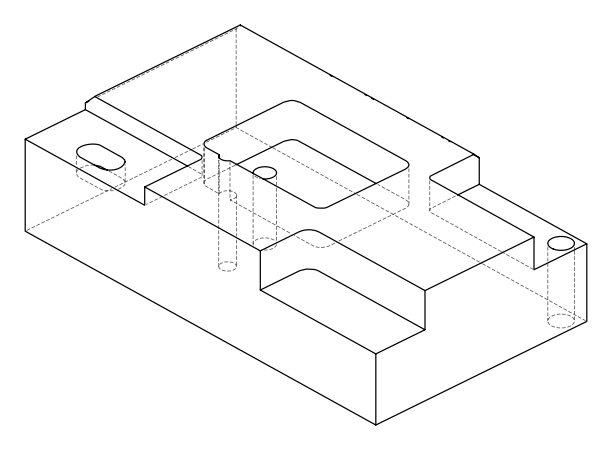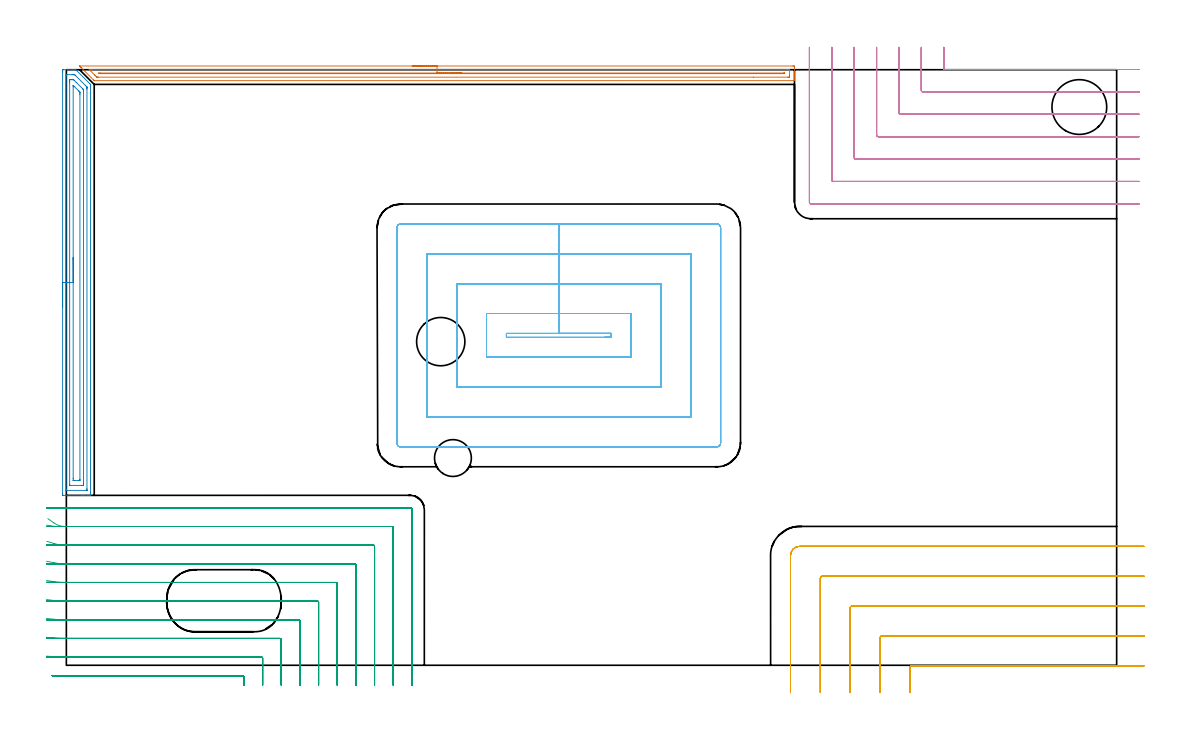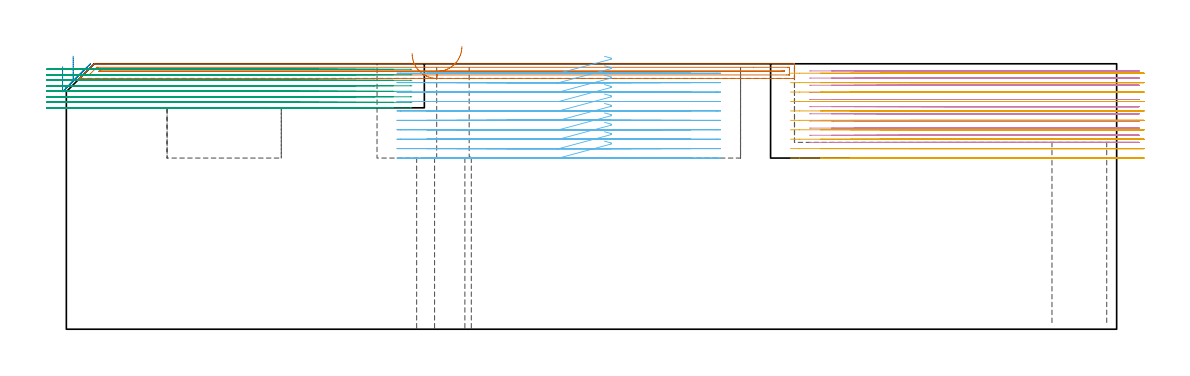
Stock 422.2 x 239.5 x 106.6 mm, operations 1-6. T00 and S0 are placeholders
(PLAN: 17 operations, 11 tool changes, 111 min)
(1 AREA_MILL | FG_CHAMFER_SURFACE | UGT0205_001 | 6.98 min | 5131 mm3)
(2 AREA_MILL_1 | FG_CHAMFER_SURFACE_1 | UGT0205_001 | 5.7 min | 10992 mm3)
(3 MILL_CORNER_NOTCH_RECTANGULAR | CORNER_NOTCH_RECTANGULAR | NXT0201_013 | Follow Part, ap 2.5, ae 75% | 26.26 min | 173478 mm3)
(4 MILL_CORNER_NOTCH_RECTANGULAR_1 | CORNER_NOTCH_RECTANGULAR_1 | NXT0201_011 | Follow Part, ap 3, ae 75% | 23.94 min | 244786 mm3)
(5 MILL_CORNER_NOTCH_RECTANGULAR_2 | CORNER_NOTCH_RECTANGULAR_2 | NXT0201_012 | Follow Part, ap 4, ae 75% | 16.75 min | 293074 mm3)
(6 MILL_RECTANGULAR_POCKET | POCKET_RECTANGULAR_STRAIGHT | NXT0201_012 | Follow Part, ap 4, ae 75% | 27.33 min | 581880 mm3)
(7 MILL_RECTANGULAR_POCKET_1 | POCKET_RECTANGULAR_STRAIGHT_1 | NXT0201_012 | Follow Part, ap 4, ae 75% | 1.52 min | 20925 mm3)
(8 SPOT_DRILL | STEP1HOLE | NXT0321_9005460120000 | 0.06 min | 167 mm3)
(9 SPOT_DRILL_1 | STEP1HOLE_1 | NXT0321_9005460120000 | 0.03 min | 0 mm3)
(10 SPOT_DRILL_2 | STEP1HOLE_2 | NXT0321_9005460120000 | 0.06 min | 187 mm3)
(11 DRILL_THROUGH_HOLE_INTO_CENTER | STEP1HOLE | NXT0301_065 | 0.31 min | 4592 mm3)
(12 DRILL_TO_ENLARGE_THROUGH_HOLE | STEP1HOLE | UGT0301_261 | 0.32 min | 15547 mm3)
(13 DRILL_BLIND_HOLE_INTO_CENTER | STEP1HOLE_1 | NXT0301_065 | 0.07 min | 53 mm3)
(14 GUN_DRILL_THROUGH_HOLE | STEP1HOLE_1 | UGT0307_006 | 0.53 min | 4419 mm3)
(15 DRILL_TO_ENLARGE_THROUGH_HOLE_1 | STEP1HOLE_1 | UGT0301_279 | 0.46 min | 8693 mm3)
(16 DRILL_THROUGH_HOLE_INTO_CENTER_1 | STEP1HOLE_2 | NXT0301_065 | 0.33 min | 5014 mm3)
(17 DRILL_TO_ENLARGE_THROUGH_HOLE_2 | STEP1HOLE_2 | UGT0301_053 | 0.35 min | 23304 mm3)
(TOOL UGT0205_001 | Chamfer Mill 20 x 3 x 45 deg. | D20 FL50 Z2)
(TOOL NXT0201_013 | ENDMILL 10mm | D10 FL30 Z4)
(TOOL NXT0201_011 | ENDMILL 12mm [2P460-1200-NA 1630] | D12 FL38 Z6)
(TOOL NXT0201_012 | ENDMILL 16mm [2P460-1600-NA 1630] | D16 FL38 Z6)
(TOOL NXT0321_9005460120000 | NC Spot Drill, 142deg, 12mm, Carbide, Uncoated | D12 PA142 FL30 Z2)
(TOOL NXT0301_065 | Carbide Drill 9.4mm [860.1-0940-075A1-MM 2214] | D9.4 PA140 FL98 Z2)
(TOOL UGT0301_261 | Twist Drill 19.4 mm | D19.4 PA118 FL140 Z2)
(TOOL UGT0307_006 | Gun Drill 9 mm | D9 PA130 FL24 Z1)
(TOOL UGT0301_279 | Twist Drill 14.8 mm | D14.8 PA118 FL114 Z2)
(TOOL UGT0301_053 | Twist Drill 22 mm | D22 PA118 FL150 Z2)
(OP 1 AREA_MILL)
G17 G21 G94 G90
T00 M6
G54
G17 G0 G90 X139. Y240.9 S1061 M3
G43 Z116.7 H0
Z110.8
G94 G1 X139.038 Z109.928 F250.
X139.152 Z109.063
X139.341 Z108.212
X139.603 Z107.38
X139.937 Z106.574
X140.34 Z105.8
X140.809 Z105.064
X141.34 Z104.372
X141.929 Z103.729
X142.572 Z103.14
X143.264 Z102.608
X144. Z102.14
X144.774 Z101.737
X145.58 Z101.403
X146.412 Z101.141
X147.264 Z100.952
X148.129 Z100.838
X149. Z100.8
X292.07 Y240.899 Z100.801
X292.406 Y240.897
X292.69 Y240.893 Z100.804
X292.7 Y240.569 Z101.128
Y237.95 Z103.744
Y236.561 Z105.135
Y236.204 Z105.49
Y235.271 Z106.429
X292.697 Y235.133 Z106.56
X292.69 Y235.003 Z106.688
X292.517 Y235. Z106.7
X11.295
X11.205 Y235.004 Z106.689
X11.158 Y235.044 Z106.652
X10.927 Y235.273 Z106.427
X6.066 Y240.132 Z101.564
X5.93 Y240.269 Z101.429
X5.771 Y240.428 Z101.27
X5.629 Y240.569 Z101.127
X5.483 Y240.716 Z100.982
X5.331 Y240.865 Z100.825
X5.316 Y240.891 Z100.798
Y240.895 Z100.795
X5.407 Y240.899 Z100.799
X5.444 Y240.9 Z100.8
X149.
Y239.486 Z102.214
X289.603
X290.282 Y239.484 Z102.216
X290.5 Y239.483 Z102.217
X290.639 Y239.479 Z102.221
X290.69 Y239.47 Z102.23
X290.693 Y239.441 Z102.259
X290.698 Y239.289 Z102.411
X290.7 Y237.077 Z104.623
X290.699 Y236.67 Z105.03
X290.695 Y236.533 Z105.167
X290.69 Y236.43 Z105.27
X290.62 Y236.421 Z105.279
X290.282 Y236.417 Z105.283
X290.066 Y236.415 Z105.285
X276.273 Y236.414 Z105.286
X12.868
X12.529 Y236.415 Z105.285
X12.359 Y236.418 Z105.282
X12.275 Y236.421 Z105.279
X12.237 Y236.425 Z105.275
X12.189 Y236.466 Z105.234
X11.573 Y237.077 Z104.623
X11.295 Y237.355 Z104.345
X9.507 Y239.145 Z102.555
X9.215 Y239.445 Z102.255
X9.187 Y239.474 Z102.226
X9.208 Y239.479 Z102.221
X9.306 Y239.482 Z102.218
X9.507 Y239.484 Z102.216
X9.722 Y239.486 Z102.214
X10.401
X149.
Y238.072 Z103.628
X288.369 Y238.071 Z103.629
X288.493 Y238.07 Z103.63
X288.618 Y238.067 Z103.633
X288.69 Y238.064 Z103.636
X288.693 Y238.017 Z103.683
X288.694 Y237.95 Z103.75
X288.69 Y237.851 Z103.849
X288.685 Y237.835 Z103.865
X288.659 Y237.832 Z103.868
X288.616 Y237.83 Z103.87
X288.493 Y237.829 Z103.871
X287.724 Y237.828 Z103.872
X13.853 Y237.829 Z103.871
X13.604 Y237.83 Z103.87
X13.438 Y237.832 Z103.868
X13.307 Y237.836 Z103.864
X13.268 Y237.842 Z103.858
X13.256 Y237.852 Z103.848
X13.153 Y237.95 Z103.75
X13.083 Y238.025 Z103.675
X13.066 Y238.065 Z103.635
X13.083 Y238.066 Z103.634
X13.854 Y238.071 Z103.629
X149. Y238.072 Z103.628
X149.872 Z103.666
X150.737 Z103.78
X151.588 Z103.969
X152.42 Z104.231
X153.226 Z104.565
X154. Z104.968
X154.736 Z105.437
X155.428 Z105.968
X156.071 Z106.557
X156.661 Z107.201
X157.192 Z107.893
X157.66 Z108.628
X158.063 Z109.402
X158.397 Z110.208
X158.659 Z111.04
X158.848 Z111.892
X158.962 Z112.757
X159. Z113.628
G0 Z116.7
M5
M2
(OP 2 AREA_MILL_1)
G17 G21 G94 G90
T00 M6
G54
G17 G0 G90 X-1.5 Y143.85 S1061 M3
G43 Z116.7 H0
Z105.5
G94 G1 Y143.888 Z104.628 F250.
Y144.002 Z103.763
Y144.191 Z102.912
Y144.453 Z102.08
Y144.787 Z101.274
Y145.19 Z100.5
Y145.658 Z99.764
Y146.19 Z99.072
Y146.779 Z98.429
Y147.422 Z97.839
Y148.114 Z97.308
Y148.85 Z96.84
Y149.624 Z96.437
Y150.43 Z96.103
Y151.262 Z95.841
Y152.114 Z95.652
Y152.978 Z95.538
Y153.85 Z95.5
Y238.241
X-1.499 Y238.774 Z95.501
X-1.496 Y239.131 Z95.502
X-1.493 Y239.39 Z95.504
X-1.147 Y239.4 Z95.849
X0.602 Z97.597
X2.001 Z98.997
X2.351 Z99.346
X3.052 Z100.052
X3.663 Z100.662
X3.752 Y239.399 Z100.75
X3.799 Y239.39 Z100.796
X3.855 Y239.346 Z100.853
X9.361 Y233.839 Z106.361
X9.653 Y233.545 Z106.65
X9.696 Y233.494 Z106.69
X9.7 Y233.41 Z106.7
Y68.479
X9.698 Y68.31 Z106.689
X9.561 Y68.303 Z106.553
X9.417 Y68.3 Z106.416
X9.174 Z106.173
X8.472 Z105.467
X7.247 Z104.244
X6.723 Z103.718
X6.111 Z103.106
X-1.147 Z95.851
X-1.412 Y68.304 Z95.585
X-1.492 Y68.31 Z95.505
X-1.499 Y68.392 Z95.499
X-1.5 Y68.926 Z95.5
Y153.85
X-0.086 Z96.914
X-0.085 Y236.986 Z96.915
X-0.081 Y237.337 Z96.919
X-0.079 Y237.379 Z96.921
X-0.075 Y237.39 Z96.925
X-0.045 Y237.393 Z96.955
X0.062 Y237.397 Z97.062
X0.197 Y237.4 Z97.197
X2.351 Y237.399 Z99.351
X2.823 Y237.398 Z99.823
X3.226 Y237.39 Z100.226
X3.356 Y237.383 Z100.356
X3.49 Y237.253 Z100.49
X3.763 Y236.986 Z100.763
X7.598 Y233.152 Z104.598
X8.228 Y232.516 Z105.228
X8.271 Y232.467 Z105.271
X8.279 Y232.427 Z105.279
X8.282 Y232.34 Z105.282
X8.284 Y232.165 Z105.284
X8.286 Y231.813 Z105.286
Y231.622
Y70.905
X8.285 Y70.714 Z105.285
X8.281 Y70.363 Z105.281
X8.279 Y70.322 Z105.279
X8.275 Y70.31 Z105.275
X8.245 Y70.307 Z105.245
X8.138 Y70.303 Z105.138
X8.002 Y70.3 Z105.002
X0.133 Z97.133
X-0.032 Y70.303 Z96.968
X-0.066 Y70.306 Z96.934
X-0.077 Y70.31 Z96.923
X-0.079 Y70.319 Z96.921
X-0.083 Y70.359 Z96.917
X-0.085 Y70.523 Z96.915
X-0.086 Y153.85 Z96.914
X1.328 Z98.328
Y234.456
X1.33 Y235.198 Z98.33
X1.332 Y235.346 Z98.332
X1.335 Y235.39 Z98.335
X1.378 Y235.394 Z98.378
X1.477 Y235.397 Z98.477
X2.154 Y235.4 Z99.154
X2.351 Y235.398 Z99.351
X2.549 Y235.393 Z99.549
X2.91 Y235.379 Z99.91
X3.101 Y235.198 Z100.101
X3.226 Y235.075 Z100.226
X3.997 Y234.304 Z100.997
X6.679 Y231.622 Z103.679
X6.723 Y231.578 Z103.723
X6.827 Y231.472 Z103.827
X6.851 Y231.444 Z103.851
X6.86 Y231.43 Z103.86
X6.865 Y231.384 Z103.865
X6.869 Y231.183 Z103.869
X6.871 Y230.88 Z103.871
X6.872 Y230.728 Z103.872
Y73.244
X6.87 Y72.502 Z103.87
X6.868 Y72.355 Z103.868
X6.865 Y72.31 Z103.865
X6.822 Y72.306 Z103.822
X6.723 Y72.303 Z103.723
X6.046 Y72.3 Z103.046
X1.477 Y72.301 Z98.477
X1.411 Y72.304 Z98.411
X1.359 Y72.31 Z98.359
X1.335 Y72.316 Z98.335
X1.333 Y72.351 Z98.333
X1.33 Y72.502 Z98.33
X1.329 Y72.653 Z98.329
X1.328 Y153.85 Z98.328
X2.743 Z99.743
Y232.516
X2.744 Y233.008 Z99.744
X2.746 Y233.079 Z99.746
X2.747 Y233.086 Z99.747
X2.797 Y233.043 Z99.797
X2.921 Y232.924 Z99.921
X3.12 Y232.73 Z100.12
X3.226 Y232.626 Z100.226
X4.974 Y230.877 Z101.974
X5.123 Y230.728 Z102.123
X5.277 Y230.57 Z102.277
X5.383 Y230.459 Z102.383
X5.451 Y230.384 Z102.451
X5.452 Y230.357 Z102.452
X5.455 Y230.237 Z102.455
X5.457 Y229.834 Z102.457
Y229.341
Y74.691
X5.456 Y74.526 Z102.456
X5.453 Y74.394 Z102.453
X5.451 Y74.315 Z102.451
X5.406 Y74.31 Z102.406
X4.964 Y74.3 Z101.964
X3.216 Z100.216
X2.796 Y74.308 Z99.796
X2.75 Y74.31 Z99.75
X2.747 Y74.344 Z99.747
X2.744 Y74.396 Z99.744
X2.743 Y75.184 Z99.743
Y153.85
Y154.722 Z99.781
Y155.586 Z99.895
Y156.438 Z100.083
Y157.27 Z100.346
Y158.076 Z100.68
Y158.85 Z101.082
Y159.586 Z101.551
Y160.278 Z102.082
Y160.921 Z102.672
Y161.51 Z103.315
Y162.042 Z104.007
Y162.51 Z104.743
Y162.913 Z105.516
Y163.247 Z106.322
Y163.509 Z107.154
Y163.698 Z108.006
Y163.812 Z108.871
Y163.85 Z109.743
G0 Z116.7
M5
M2
(OP 3 MILL_CORNER_NOTCH_RECTANGULAR)
G17 G21 G94 G90
T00 M6
G54
G17 G0 G90 X71.4 Y-8. S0 M3
G43 Z116.7 H0
Z104.487
G94 G1 Y-5. F250.
Y-4.695 F500.
G3 X70.906 Y-4.2 R0.5
G1 X-0.617
G2 X-2.765 Y-4.166 R67.5
G1 X-5.764 Y-4.07 F250.
G0 Z116.7
X78.9 Y-8.
Z104.487
G1 Y-5.
Y2.805 F500.
G3 X78.405 Y3.3 R0.5
G1 X-0.617
G2 X-5. Y3.46 R60.
G1 X-7.992 Y3.679 F250.
G0 Z116.7
X86.4 Y-8.
Z104.487
G1 Y-5.
Y10.305 F500.
G3 X85.905 Y10.8 R0.5
G1 X-0.617
G2 X-5. Y10.983 R52.5
G1 X-7.99 Y11.234 F250.
G0 Z116.7
X93.9 Y-8.
Z104.487
G1 Y-5.
Y17.805 F500.
G3 X93.405 Y18.3 R0.5
G1 X-0.617
G2 X-5. Y18.514 R45.
G1 X-7.986 Y18.806 F250.
G0 Z116.7
X101.4 Y-8.
Z104.487
G1 Y-5.
Y25.304 F500.
G3 X100.904 Y25.8 R0.5
G1 X-0.617
G2 X-5. Y26.057 R37.5
G1 X-7.979 Y26.408 F250.
G0 Z116.7
X108.9 Y-8.
Z104.487
G1 Y-5.
Y32.804 F500.
G3 X108.404 Y33.3 R0.5
G1 X-0.617
G2 X-5. Y33.622 R30.
G1 X-7.968 Y34.06 F250.
G0 Z116.7
X116.4 Y-8.
Z104.487
G1 Y-5.
Y40.304 F500.
G3 X115.904 Y40.8 R0.5
G1 X-0.617
G2 X-5. Y41.231 R22.5
G1 X-7.943 Y41.815 F250.
G0 Z116.7
X123.9 Y-8.
Z104.487
G1 Y-5.
Y47.804 F500.
G3 X123.404 Y48.3 R0.5
G1 X-0.617
G2 X-5. Y48.955 R15.
G1 X-7.869 Y49.831 F250.
G0 Z116.7
X131.4 Y-8.
Z104.487
G1 Y-5.
Y55.303 F500.
G3 X130.903 Y55.8 R0.5
G1 X-0.617
G2 X-5. Y57.214 R7.5
G1 X-7.434 Y58.967 F250.
G0 Z116.7
X138.9 Y-8.
Z104.487
G1 Y-5.
Y62.7 F500.
G3 X138.3 Y63.3 R0.6
G1 X-0.617
X-3.617 F250.
G0 Z116.7
X71.4 Y-8.
Z102.275
G1 Y-5.
Y-4.694 F500.
G3 X70.906 Y-4.2 R0.5
G1 X-2.713
X-5.713 F250.
G0 Z116.7
X78.9 Y-8.
Z102.275
G1 Y-5.
Y2.805 F500.
G3 X78.405 Y3.3 R0.5
G1 X-3.888
G2 X-5. Y3.31 R60.
G1 X-7.999 Y3.366 F250.
G0 Z116.7
X86.4 Y-8.
Z102.275
G1 Y-5.
Y10.305 F500.
G3 X85.905 Y10.8 R0.5
G1 X-3.888
G2 X-5. Y10.812 R52.5
G1 X-7.999 Y10.875 F250.
G0 Z116.7
X93.9 Y-8.
Z102.275
G1 Y-5.
Y17.805 F500.
G3 X93.405 Y18.3 R0.5
G1 X-3.888
G2 X-5. Y18.314 R45.
G1 X-7.999 Y18.388 F250.
G0 Z116.7
X101.4 Y-8.
Z102.275
G1 Y-5.
Y25.304 F500.
G3 X100.904 Y25.8 R0.5
G1 X-3.888
G2 X-5. Y25.817 R37.5
G1 X-7.999 Y25.905 F250.
G0 Z116.7
X108.9 Y-8.
Z102.275
G1 Y-5.
Y32.804 F500.
G3 X108.404 Y33.3 R0.5
G1 X-3.888
G2 X-5. Y33.321 R30.
G1 X-7.998 Y33.432 F250.
G0 Z116.7
X116.4 Y-8.
Z102.275
G1 Y-5.
Y40.304 F500.
G3 X115.904 Y40.8 R0.5
G1 X-3.888
G2 X-5. Y40.828 R22.5
G1 X-7.996 Y40.976 F250.
G0 Z116.7
X123.9 Y-8.
Z102.275
G1 Y-5.
Y47.804 F500.
G3 X123.404 Y48.3 R0.5
G1 X-3.888
G2 X-5. Y48.341 R15.
G1 X-7.992 Y48.564 F250.
G0 Z116.7
X131.4 Y-8.
Z102.275
G1 Y-5.
Y55.303 F500.
G3 X130.903 Y55.8 R0.5
G1 X-3.888
G2 X-5. Y55.883 R7.5
G1 X-7.967 Y56.328 F250.
G0 Z116.7
X138.9 Y-8.
Z102.275
G1 Y-5.
Y62.7 F500.
G3 X138.3 Y63.3 R0.6
G1 X-3.888
X-6.888 F250.
G0 Z116.7
X71.4 Y-8.
Z100.062
G1 Y-5.
Y-4.694 F500.
G3 X70.906 Y-4.2 R0.5
G1 X-2.713
X-5.713 F250.
G0 Z116.7
X78.9 Y-8.
Z100.062
G1 Y-5.
Y2.805 F500.
G3 X78.405 Y3.3 R0.5
G1 X-4.924
X-5.
X-8. Y3.304 F250.
G0 Z116.7
X86.4 Y-8.
Z100.062
G1 Y-5.
Y10.305 F500.
G3 X85.905 Y10.8 R0.5
G1 X-4.924
X-5.
X-8. Y10.804 F250.
G0 Z116.7
X93.9 Y-8.
Z100.062
G1 Y-5.
Y17.805 F500.
G3 X93.405 Y18.3 R0.5
G1 X-4.924
X-5.
X-8. Y18.305 F250.
G0 Z116.7
X101.4 Y-8.
Z100.062
G1 Y-5.
Y25.304 F500.
G3 X100.904 Y25.8 R0.5
G1 X-4.924
X-5.
X-8. Y25.806 F250.
G0 Z116.7
X108.9 Y-8.
Z100.062
G1 Y-5.
Y32.804 F500.
G3 X108.404 Y33.3 R0.5
G1 X-4.924
X-5.
X-8. Y33.308 F250.
G0 Z116.7
X116.4 Y-8.
Z100.062
G1 Y-5.
Y40.304 F500.
G3 X115.904 Y40.8 R0.5
G1 X-4.924
X-5.
X-8. Y40.81 F250.
G0 Z116.7
X123.9 Y-8.
Z100.062
G1 Y-5.
Y47.804 F500.
G3 X123.404 Y48.3 R0.5
G1 X-4.924
X-5.
X-8. Y48.315 F250.
G0 Z116.7
X131.4 Y-8.
Z100.062
G1 Y-5.
Y55.303 F500.
G3 X130.903 Y55.8 R0.5
G1 X-4.924
X-5.
X-8. Y55.831 F250.
G0 Z116.7
X138.9 Y-8.
Z100.062
G1 Y-5.
Y62.7 F500.
G3 X138.3 Y63.3 R0.6
G1 X-4.924
X-7.924 F250.
G0 Z116.7
X71.4 Y-8.
Z97.85
G1 Y-5.
Y-4.694 F500.
G3 X70.906 Y-4.2 R0.5
G1 X-2.713
X-5.713 F250.
G0 Z116.7
X78.9 Y-8.
Z97.85
G1 Y-5.
Y2.805 F500.
G3 X78.405 Y3.3 R0.5
G1 X-5.
X-8. F250.
G0 Z116.7
X86.4 Y-8.
Z97.85
G1 Y-5.
Y10.305 F500.
G3 X85.905 Y10.8 R0.5
G1 X-5.
X-8. F250.
G0 Z116.7
X93.9 Y-8.
Z97.85
G1 Y-5.
Y17.805 F500.
G3 X93.405 Y18.3 R0.5
G1 X-5.
X-8. F250.
G0 Z116.7
X101.4 Y-8.
Z97.85
G1 Y-5.
Y25.304 F500.
G3 X100.904 Y25.8 R0.5
G1 X-5.
X-8. F250.
G0 Z116.7
X108.9 Y-8.
Z97.85
G1 Y-5.
Y32.804 F500.
G3 X108.404 Y33.3 R0.5
G1 X-5.
X-8. F250.
G0 Z116.7
X116.4 Y-8.
Z97.85
G1 Y-5.
Y40.304 F500.
G3 X115.904 Y40.8 R0.5
G1 X-5.
X-8. F250.
G0 Z116.7
X123.9 Y-8.
Z97.85
G1 Y-5.
Y47.804 F500.
G3 X123.404 Y48.3 R0.5
G1 X-5.
X-8. F250.
G0 Z116.7
X131.4 Y-8.
Z97.85
G1 Y-5.
Y55.303 F500.
G3 X130.903 Y55.8 R0.5
G1 X-5.
X-8. F250.
G0 Z116.7
X138.9 Y-8.
Z97.85
G1 Y-5.
Y62.7 F500.
G3 X138.3 Y63.3 R0.6
G1 X-5.
X-8. F250.
G0 Z116.7
X71.4 Y-8.
Z95.637
G1 Y-5.
Y-4.694 F500.
G3 X70.906 Y-4.2 R0.5
G1 X-2.713
X-5.713 F250.
G0 Z116.7
X78.9 Y-8.
Z95.637
G1 Y-5.
Y2.805 F500.
G3 X78.405 Y3.3 R0.5
G1 X-5.
X-8. F250.
G0 Z116.7
X86.4 Y-8.
Z95.637
G1 Y-5.
Y10.305 F500.
G3 X85.905 Y10.8 R0.5
G1 X-5.
X-8. F250.
G0 Z116.7
X93.9 Y-8.
Z95.637
G1 Y-5.
Y17.805 F500.
G3 X93.405 Y18.3 R0.5
G1 X-5.
X-8. F250.
G0 Z116.7
X101.4 Y-8.
Z95.637
G1 Y-5.
Y25.304 F500.
G3 X100.904 Y25.8 R0.5
G1 X-5.
X-8. F250.
G0 Z116.7
X108.9 Y-8.
Z95.637
G1 Y-5.
Y32.804 F500.
G3 X108.404 Y33.3 R0.5
G1 X-5.
X-8. F250.
G0 Z116.7
X116.4 Y-8.
Z95.637
G1 Y-5.
Y40.304 F500.
G3 X115.904 Y40.8 R0.5
G1 X-5.
X-8. F250.
G0 Z116.7
X123.9 Y-8.
Z95.637
G1 Y-5.
Y47.804 F500.
G3 X123.404 Y48.3 R0.5
G1 X-5.
X-8. F250.
G0 Z116.7
X131.4 Y-8.
Z95.637
G1 Y-5.
Y55.303 F500.
G3 X130.903 Y55.8 R0.5
G1 X-5.
X-8. F250.
G0 Z116.7
X138.9 Y-8.
Z95.637
G1 Y-5.
Y62.7 F500.
G3 X138.3 Y63.3 R0.6
G1 X-5.
X-8. F250.
G0 Z116.7
X71.4 Y-8.
Z93.425
G1 Y-5.
Y-4.694 F500.
G3 X70.906 Y-4.2 R0.5
G1 X-2.713
X-5.713 F250.
G0 Z116.7
X78.9 Y-8.
Z93.425
G1 Y-5.
Y2.805 F500.
G3 X78.405 Y3.3 R0.5
G1 X-5.
X-8. F250.
G0 Z116.7
X86.4 Y-8.
Z93.425
G1 Y-5.
Y10.305 F500.
G3 X85.905 Y10.8 R0.5
G1 X-5.
X-8. F250.
G0 Z116.7
X93.9 Y-8.
Z93.425
G1 Y-5.
Y17.805 F500.
G3 X93.405 Y18.3 R0.5
G1 X-5.
X-8. F250.
G0 Z116.7
X101.4 Y-8.
Z93.425
G1 Y-5.
Y25.304 F500.
G3 X100.904 Y25.8 R0.5
G1 X-5.
X-8. F250.
G0 Z116.7
X108.9 Y-8.
Z93.425
G1 Y-5.
Y32.804 F500.
G3 X108.404 Y33.3 R0.5
G1 X-5.
X-8. F250.
G0 Z116.7
X116.4 Y-8.
Z93.425
G1 Y-5.
Y40.304 F500.
G3 X115.904 Y40.8 R0.5
G1 X-5.
X-8. F250.
G0 Z116.7
X123.9 Y-8.
Z93.425
G1 Y-5.
Y47.804 F500.
G3 X123.404 Y48.3 R0.5
G1 X-5.
X-8. F250.
G0 Z116.7
X131.4 Y-8.
Z93.425
G1 Y-5.
Y55.303 F500.
G3 X130.903 Y55.8 R0.5
G1 X-5.
X-8. F250.
G0 Z116.7
X138.9 Y-8.
Z93.425
G1 Y-5.
Y62.7 F500.
G3 X138.3 Y63.3 R0.6
G1 X-5.
X-8. F250.
G0 Z116.7
X71.4 Y-8.
Z91.212
G1 Y-5.
Y-4.694 F500.
G3 X70.906 Y-4.2 R0.5
G1 X-2.713
X-5.713 F250.
G0 Z116.7
X78.9 Y-8.
Z91.212
G1 Y-5.
Y2.805 F500.
G3 X78.405 Y3.3 R0.5
G1 X-5.
X-8. F250.
G0 Z116.7
X86.4 Y-8.
Z91.212
G1 Y-5.
Y10.305 F500.
G3 X85.905 Y10.8 R0.5
G1 X-5.
X-8. F250.
G0 Z116.7
X93.9 Y-8.
Z91.212
G1 Y-5.
Y17.805 F500.
G3 X93.405 Y18.3 R0.5
G1 X-5.
X-8. F250.
G0 Z116.7
X101.4 Y-8.
Z91.212
G1 Y-5.
Y25.304 F500.
G3 X100.904 Y25.8 R0.5
G1 X-5.
X-8. F250.
G0 Z116.7
X108.9 Y-8.
Z91.212
G1 Y-5.
Y32.804 F500.
G3 X108.404 Y33.3 R0.5
G1 X-5.
X-8. F250.
G0 Z116.7
X116.4 Y-8.
Z91.212
G1 Y-5.
Y40.304 F500.
G3 X115.904 Y40.8 R0.5
G1 X-5.
X-8. F250.
G0 Z116.7
X123.9 Y-8.
Z91.212
G1 Y-5.
Y47.804 F500.
G3 X123.404 Y48.3 R0.5
G1 X-5.
X-8. F250.
G0 Z116.7
X131.4 Y-8.
Z91.212
G1 Y-5.
Y55.303 F500.
G3 X130.903 Y55.8 R0.5
G1 X-5.
X-8. F250.
G0 Z116.7
X138.9 Y-8.
Z91.212
G1 Y-5.
Y62.7 F500.
G3 X138.3 Y63.3 R0.6
G1 X-5.
X-8. F250.
G0 Z116.7
X71.4 Y-8.
Z89.
G1 Y-5.
Y-4.694 F500.
G3 X70.906 Y-4.2 R0.5
G1 X-2.713
X-5.713 F250.
G0 Z116.7
X78.9 Y-8.
Z89.
G1 Y-5.
Y2.805 F500.
G3 X78.405 Y3.3 R0.5
G1 X-5.
X-8. F250.
G0 Z116.7
X86.4 Y-8.
Z89.
G1 Y-5.
Y10.305 F500.
G3 X85.905 Y10.8 R0.5
G1 X-5.
X-8. F250.
G0 Z116.7
X93.9 Y-8.
Z89.
G1 Y-5.
Y17.805 F500.
G3 X93.405 Y18.3 R0.5
G1 X-5.
X-8. F250.
G0 Z116.7
X101.4 Y-8.
Z89.
G1 Y-5.
Y25.304 F500.
G3 X100.904 Y25.8 R0.5
G1 X-5.
X-8. F250.
G0 Z116.7
X108.9 Y-8.
Z89.
G1 Y-5.
Y32.804 F500.
G3 X108.404 Y33.3 R0.5
G1 X-5.
X-8. F250.
G0 Z116.7
X116.4 Y-8.
Z89.
G1 Y-5.
Y40.304 F500.
G3 X115.904 Y40.8 R0.5
G1 X-5.
X-8. F250.
G0 Z116.7
X123.9 Y-8.
Z89.
G1 Y-5.
Y47.804 F500.
G3 X123.404 Y48.3 R0.5
G1 X-5.
X-8. F250.
G0 Z116.7
X131.4 Y-8.
Z89.
G1 Y-5.
Y55.303 F500.
G3 X130.903 Y55.8 R0.5
G1 X-5.
X-8. F250.
G0 Z116.7
X138.9 Y-8.
Z89.
G1 Y-5.
Y62.7 F500.
G3 X138.3 Y63.3 R0.6
G1 X-5.
X-8. F250.
G0 Z116.7
M5
M2
(OP 4 MILL_CORNER_NOTCH_RECTANGULAR_1)
G17 G21 G94 G90
T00 M6
G54
G17 G0 G90 X352.7 Y248.4 S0 M3
G43 Z116.7 H1
Z103.827
G94 G1 Y245.4 F250.
Y240.095 F500.
G3 X353.295 Y239.5 R0.6
G1 X428.199
X431.199 F250.
G0 Z116.7
X343.7 Y248.4
Z103.827
G1 Y245.4
Y231.095 F500.
G3 X344.295 Y230.5 R0.6
G1 X428.2
X431.2 F250.
G0 Z116.7
X334.7 Y248.4
Z103.827
G1 Y245.4
Y222.095 F500.
G3 X335.295 Y221.5 R0.6
G1 X428.2
X431.2 F250.
G0 Z116.7
X325.7 Y248.4
Z103.827
G1 Y245.4
Y213.096 F500.
G3 X326.296 Y212.5 R0.6
G1 X428.2
X431.2 F250.
G0 Z116.7
X316.7 Y248.4
Z103.827
G1 Y245.4
Y204.096 F500.
G3 X317.296 Y203.5 R0.6
G1 X428.2
X431.2 F250.
G0 Z116.7
X307.7 Y248.4
Z103.827
G1 Y245.4
Y195.096 F500.
G3 X308.296 Y194.5 R0.6
G1 X428.2
X431.2 F250.
G0 Z116.7
X298.7 Y248.4
Z103.827
G1 Y245.4
Y186.096 F500.
G3 X299.296 Y185.5 R0.6
G1 X428.2
X431.2 F250.
G0 Z116.7
X352.7 Y248.4
Z100.954
G1 Y245.4
Y240.095 F500.
G3 X353.295 Y239.5 R0.6
G1 X428.199
X431.199 F250.
G0 Z116.7
X343.7 Y248.4
Z100.954
G1 Y245.4
Y231.095 F500.
G3 X344.295 Y230.5 R0.6
G1 X428.2
X431.2 F250.
G0 Z116.7
X334.7 Y248.4
Z100.954
G1 Y245.4
Y222.095 F500.
G3 X335.295 Y221.5 R0.6
G1 X428.2
X431.2 F250.
G0 Z116.7
X325.7 Y248.4
Z100.954
G1 Y245.4
Y213.096 F500.
G3 X326.296 Y212.5 R0.6
G1 X428.2
X431.2 F250.
G0 Z116.7
X316.7 Y248.4
Z100.954
G1 Y245.4
Y204.096 F500.
G3 X317.296 Y203.5 R0.6
G1 X428.2
X431.2 F250.
G0 Z116.7
X307.7 Y248.4
Z100.954
G1 Y245.4
Y195.096 F500.
G3 X308.296 Y194.5 R0.6
G1 X428.2
X431.2 F250.
G0 Z116.7
X298.7 Y248.4
Z100.954
G1 Y245.4
Y186.096 F500.
G3 X299.296 Y185.5 R0.6
G1 X428.2
X431.2 F250.
G0 Z116.7
X352.7 Y248.4
Z98.082
G1 Y245.4
Y240.095 F500.
G3 X353.295 Y239.5 R0.6
G1 X428.199
X431.199 F250.
G0 Z116.7
X343.7 Y248.4
Z98.082
G1 Y245.4
Y231.095 F500.
G3 X344.295 Y230.5 R0.6
G1 X428.2
X431.2 F250.
G0 Z116.7
X334.7 Y248.4
Z98.082
G1 Y245.4
Y222.095 F500.
G3 X335.295 Y221.5 R0.6
G1 X428.2
X431.2 F250.
G0 Z116.7
X325.7 Y248.4
Z98.082
G1 Y245.4
Y213.096 F500.
G3 X326.296 Y212.5 R0.6
G1 X428.2
X431.2 F250.
G0 Z116.7
X316.7 Y248.4
Z98.082
G1 Y245.4
Y204.096 F500.
G3 X317.296 Y203.5 R0.6
G1 X428.2
X431.2 F250.
G0 Z116.7
X307.7 Y248.4
Z98.082
G1 Y245.4
Y195.096 F500.
G3 X308.296 Y194.5 R0.6
G1 X428.2
X431.2 F250.
G0 Z116.7
X298.7 Y248.4
Z98.082
G1 Y245.4
Y186.096 F500.
G3 X299.296 Y185.5 R0.6
G1 X428.2
X431.2 F250.
G0 Z116.7
X352.7 Y248.4
Z95.209
G1 Y245.4
Y240.095 F500.
G3 X353.295 Y239.5 R0.6
G1 X428.199
X431.199 F250.
G0 Z116.7
X343.7 Y248.4
Z95.209
G1 Y245.4
Y231.095 F500.
G3 X344.295 Y230.5 R0.6
G1 X428.2
X431.2 F250.
G0 Z116.7
X334.7 Y248.4
Z95.209
G1 Y245.4
Y222.095 F500.
G3 X335.295 Y221.5 R0.6
G1 X428.2
X431.2 F250.
G0 Z116.7
X325.7 Y248.4
Z95.209
G1 Y245.4
Y213.096 F500.
G3 X326.296 Y212.5 R0.6
G1 X428.2
X431.2 F250.
G0 Z116.7
X316.7 Y248.4
Z95.209
G1 Y245.4
Y204.096 F500.
G3 X317.296 Y203.5 R0.6
G1 X428.2
X431.2 F250.
G0 Z116.7
X307.7 Y248.4
Z95.209
G1 Y245.4
Y195.096 F500.
G3 X308.296 Y194.5 R0.6
G1 X428.2
X431.2 F250.
G0 Z116.7
X298.7 Y248.4
Z95.209
G1 Y245.4
Y186.096 F500.
G3 X299.296 Y185.5 R0.6
G1 X428.2
X431.2 F250.
G0 Z116.7
X352.7 Y248.4
Z92.336
G1 Y245.4
Y240.095 F500.
G3 X353.295 Y239.5 R0.6
G1 X428.199
X431.199 F250.
G0 Z116.7
X343.7 Y248.4
Z92.336
G1 Y245.4
Y231.095 F500.
G3 X344.295 Y230.5 R0.6
G1 X428.2
X431.2 F250.
G0 Z116.7
X334.7 Y248.4
Z92.336
G1 Y245.4
Y222.095 F500.
G3 X335.295 Y221.5 R0.6
G1 X428.2
X431.2 F250.
G0 Z116.7
X325.7 Y248.4
Z92.336
G1 Y245.4
Y213.096 F500.
G3 X326.296 Y212.5 R0.6
G1 X428.2
X431.2 F250.
G0 Z116.7
X316.7 Y248.4
Z92.336
G1 Y245.4
Y204.096 F500.
G3 X317.296 Y203.5 R0.6
G1 X428.2
X431.2 F250.
G0 Z116.7
X307.7 Y248.4
Z92.336
G1 Y245.4
Y195.096 F500.
G3 X308.296 Y194.5 R0.6
G1 X428.2
X431.2 F250.
G0 Z116.7
X298.7 Y248.4
Z92.336
G1 Y245.4
Y186.096 F500.
G3 X299.296 Y185.5 R0.6
G1 X428.2
X431.2 F250.
G0 Z116.7
X352.7 Y248.4
Z89.464
G1 Y245.4
Y240.095 F500.
G3 X353.295 Y239.5 R0.6
G1 X428.199
X431.199 F250.
G0 Z116.7
X343.7 Y248.4
Z89.464
G1 Y245.4
Y231.095 F500.
G3 X344.295 Y230.5 R0.6
G1 X428.2
X431.2 F250.
G0 Z116.7
X334.7 Y248.4
Z89.464
G1 Y245.4
Y222.095 F500.
G3 X335.295 Y221.5 R0.6
G1 X428.2
X431.2 F250.
G0 Z116.7
X325.7 Y248.4
Z89.464
G1 Y245.4
Y213.096 F500.
G3 X326.296 Y212.5 R0.6
G1 X428.2
X431.2 F250.
G0 Z116.7
X316.7 Y248.4
Z89.464
G1 Y245.4
Y204.096 F500.
G3 X317.296 Y203.5 R0.6
G1 X428.2
X431.2 F250.
G0 Z116.7
X307.7 Y248.4
Z89.464
G1 Y245.4
Y195.096 F500.
G3 X308.296 Y194.5 R0.6
G1 X428.2
X431.2 F250.
G0 Z116.7
X298.7 Y248.4
Z89.464
G1 Y245.4
Y186.096 F500.
G3 X299.296 Y185.5 R0.6
G1 X428.2
X431.2 F250.
G0 Z116.7
X352.7 Y248.4
Z86.591
G1 Y245.4
Y240.095 F500.
G3 X353.295 Y239.5 R0.6
G1 X428.199
X431.199 F250.
G0 Z116.7
X343.7 Y248.4
Z86.591
G1 Y245.4
Y231.095 F500.
G3 X344.295 Y230.5 R0.6
G1 X428.2
X431.2 F250.
G0 Z116.7
X334.7 Y248.4
Z86.591
G1 Y245.4
Y222.095 F500.
G3 X335.295 Y221.5 R0.6
G1 X428.2
X431.2 F250.
G0 Z116.7
X325.7 Y248.4
Z86.591
G1 Y245.4
Y213.096 F500.
G3 X326.296 Y212.5 R0.6
G1 X428.2
X431.2 F250.
G0 Z116.7
X316.7 Y248.4
Z86.591
G1 Y245.4
Y204.096 F500.
G3 X317.296 Y203.5 R0.6
G1 X428.2
X431.2 F250.
G0 Z116.7
X307.7 Y248.4
Z86.591
G1 Y245.4
Y195.096 F500.
G3 X308.296 Y194.5 R0.6
G1 X428.2
X431.2 F250.
G0 Z116.7
X298.7 Y248.4
Z86.591
G1 Y245.4
Y186.096 F500.
G3 X299.296 Y185.5 R0.6
G1 X428.2
X431.2 F250.
G0 Z116.7
X352.7 Y248.4
Z83.718
G1 Y245.4
Y240.095 F500.
G3 X353.295 Y239.5 R0.6
G1 X428.199
X431.199 F250.
G0 Z116.7
X343.7 Y248.4
Z83.718
G1 Y245.4
Y231.095 F500.
G3 X344.295 Y230.5 R0.6
G1 X428.2
X431.2 F250.
G0 Z116.7
X334.7 Y248.4
Z83.718
G1 Y245.4
Y222.095 F500.
G3 X335.295 Y221.5 R0.6
G1 X428.2
X431.2 F250.
G0 Z116.7
X325.7 Y248.4
Z83.718
G1 Y245.4
Y213.096 F500.
G3 X326.296 Y212.5 R0.6
G1 X428.2
X431.2 F250.
G0 Z116.7
X316.7 Y248.4
Z83.718
G1 Y245.4
Y204.096 F500.
G3 X317.296 Y203.5 R0.6
G1 X428.2
X431.2 F250.
G0 Z116.7
X307.7 Y248.4
Z83.718
G1 Y245.4
Y195.096 F500.
G3 X308.296 Y194.5 R0.6
G1 X428.2
X431.2 F250.
G0 Z116.7
X298.7 Y248.4
Z83.718
G1 Y245.4
Y186.096 F500.
G3 X299.296 Y185.5 R0.6
G1 X428.2
X431.2 F250.
G0 Z116.7
X352.7 Y248.4
Z80.845
G1 Y245.4
Y240.095 F500.
G3 X353.295 Y239.5 R0.6
G1 X428.199
X431.199 F250.
G0 Z116.7
X343.7 Y248.4
Z80.845
G1 Y245.4
Y231.095 F500.
G3 X344.295 Y230.5 R0.6
G1 X428.2
X431.2 F250.
G0 Z116.7
X334.7 Y248.4
Z80.845
G1 Y245.4
Y222.095 F500.
G3 X335.295 Y221.5 R0.6
G1 X428.2
X431.2 F250.
G0 Z116.7
X325.7 Y248.4
Z80.845
G1 Y245.4
Y213.096 F500.
G3 X326.296 Y212.5 R0.6
G1 X428.2
X431.2 F250.
G0 Z116.7
X316.7 Y248.4
Z80.845
G1 Y245.4
Y204.096 F500.
G3 X317.296 Y203.5 R0.6
G1 X428.2
X431.2 F250.
G0 Z116.7
X307.7 Y248.4
Z80.845
G1 Y245.4
Y195.096 F500.
G3 X308.296 Y194.5 R0.6
G1 X428.2
X431.2 F250.
G0 Z116.7
X298.7 Y248.4
Z80.845
G1 Y245.4
Y186.096 F500.
G3 X299.296 Y185.5 R0.6
G1 X428.2
X431.2 F250.
G0 Z116.7
X352.7 Y248.4
Z77.973
G1 Y245.4
Y240.095 F500.
G3 X353.295 Y239.5 R0.6
G1 X428.199
X431.199 F250.
G0 Z116.7
X343.7 Y248.4
Z77.973
G1 Y245.4
Y231.095 F500.
G3 X344.295 Y230.5 R0.6
G1 X428.2
X431.2 F250.
G0 Z116.7
X334.7 Y248.4
Z77.973
G1 Y245.4
Y222.095 F500.
G3 X335.295 Y221.5 R0.6
G1 X428.2
X431.2 F250.
G0 Z116.7
X325.7 Y248.4
Z77.973
G1 Y245.4
Y213.096 F500.
G3 X326.296 Y212.5 R0.6
G1 X428.2
X431.2 F250.
G0 Z116.7
X316.7 Y248.4
Z77.973
G1 Y245.4
Y204.096 F500.
G3 X317.296 Y203.5 R0.6
G1 X428.2
X431.2 F250.
G0 Z116.7
X307.7 Y248.4
Z77.973
G1 Y245.4
Y195.096 F500.
G3 X308.296 Y194.5 R0.6
G1 X428.2
X431.2 F250.
G0 Z116.7
X298.7 Y248.4
Z77.973
G1 Y245.4
Y186.096 F500.
G3 X299.296 Y185.5 R0.6
G1 X428.2
X431.2 F250.
G0 Z116.7
X352.7 Y248.4
Z75.1
G1 Y245.4
Y240.095 F500.
G3 X353.295 Y239.5 R0.6
G1 X428.199
X431.199 F250.
G0 Z116.7
X343.7 Y248.4
Z75.1
G1 Y245.4
Y231.095 F500.
G3 X344.295 Y230.5 R0.6
G1 X428.2
X431.2 F250.
G0 Z116.7
X334.7 Y248.4
Z75.1
G1 Y245.4
Y222.095 F500.
G3 X335.295 Y221.5 R0.6
G1 X428.2
X431.2 F250.
G0 Z116.7
X325.7 Y248.4
Z75.1
G1 Y245.4
Y213.096 F500.
G3 X326.296 Y212.5 R0.6
G1 X428.2
X431.2 F250.
G0 Z116.7
X316.7 Y248.4
Z75.1
G1 Y245.4
Y204.096 F500.
G3 X317.296 Y203.5 R0.6
G1 X428.2
X431.2 F250.
G0 Z116.7
X307.7 Y248.4
Z75.1
G1 Y245.4
Y195.096 F500.
G3 X308.296 Y194.5 R0.6
G1 X428.2
X431.2 F250.
G0 Z116.7
X298.7 Y248.4
Z75.1
G1 Y245.4
Y186.096 F500.
G3 X299.296 Y185.5 R0.6
G1 X428.2
X431.2 F250.
G0 Z116.7
M5
M2
(OP 5 MILL_CORNER_NOTCH_RECTANGULAR_2)
G17 G21 G94 G90
T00 M6
G54
G17 G0 G90 X433.197 Y-0.2 S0 M3
G43 Z116.7 H1
Z102.91
G94 G1 X430.197 F250.
X339.895 F500.
G3 X339.1 Y-0.995 R0.8
G1 Y-8.
Y-11. F250.
G0 Z116.7
X433.2 Y11.8
Z102.91
G1 X430.2
X327.895 F500.
G3 X327.1 Y11.005 R0.8
G1 Y-8.
Y-11. F250.
G0 Z116.7
X433.2 Y23.8
Z102.91
G1 X430.2
X315.895 F500.
G3 X315.1 Y23.005 R0.8
G1 Y-8.
Y-11. F250.
G0 Z116.7
X433.2 Y35.8
Z102.91
G1 X430.2
X303.896 F500.
G3 X303.1 Y35.004 R0.8
G1 Y-8.
Y-11. F250.
G0 Z116.7
X433.2 Y47.8
Z102.91
G1 X430.2
X294.8 F500.
G3 X291.1 Y44.1 R3.7
G1 Y-8.
Y-11. F250.
G0 Z116.7
X433.197 Y-0.2
Z99.12
G1 X430.197
X339.895 F500.
G3 X339.1 Y-0.995 R0.8
G1 Y-8.
Y-11. F250.
G0 Z116.7
X433.2 Y11.8
Z99.12
G1 X430.2
X327.895 F500.
G3 X327.1 Y11.005 R0.8
G1 Y-8.
Y-11. F250.
G0 Z116.7
X433.2 Y23.8
Z99.12
G1 X430.2
X315.895 F500.
G3 X315.1 Y23.005 R0.8
G1 Y-8.
Y-11. F250.
G0 Z116.7
X433.2 Y35.8
Z99.12
G1 X430.2
X303.896 F500.
G3 X303.1 Y35.004 R0.8
G1 Y-8.
Y-11. F250.
G0 Z116.7
X433.2 Y47.8
Z99.12
G1 X430.2
X294.8 F500.
G3 X291.1 Y44.1 R3.7
G1 Y-8.
Y-11. F250.
G0 Z116.7
X433.197 Y-0.2
Z95.33
G1 X430.197
X339.895 F500.
G3 X339.1 Y-0.995 R0.8
G1 Y-8.
Y-11. F250.
G0 Z116.7
X433.2 Y11.8
Z95.33
G1 X430.2
X327.895 F500.
G3 X327.1 Y11.005 R0.8
G1 Y-8.
Y-11. F250.
G0 Z116.7
X433.2 Y23.8
Z95.33
G1 X430.2
X315.895 F500.
G3 X315.1 Y23.005 R0.8
G1 Y-8.
Y-11. F250.
G0 Z116.7
X433.2 Y35.8
Z95.33
G1 X430.2
X303.896 F500.
G3 X303.1 Y35.004 R0.8
G1 Y-8.
Y-11. F250.
G0 Z116.7
X433.2 Y47.8
Z95.33
G1 X430.2
X294.8 F500.
G3 X291.1 Y44.1 R3.7
G1 Y-8.
Y-11. F250.
G0 Z116.7
X433.197 Y-0.2
Z91.54
G1 X430.197
X339.895 F500.
G3 X339.1 Y-0.995 R0.8
G1 Y-8.
Y-11. F250.
G0 Z116.7
X433.2 Y11.8
Z91.54
G1 X430.2
X327.895 F500.
G3 X327.1 Y11.005 R0.8
G1 Y-8.
Y-11. F250.
G0 Z116.7
X433.2 Y23.8
Z91.54
G1 X430.2
X315.895 F500.
G3 X315.1 Y23.005 R0.8
G1 Y-8.
Y-11. F250.
G0 Z116.7
X433.2 Y35.8
Z91.54
G1 X430.2
X303.896 F500.
G3 X303.1 Y35.004 R0.8
G1 Y-8.
Y-11. F250.
G0 Z116.7
X433.2 Y47.8
Z91.54
G1 X430.2
X294.8 F500.
G3 X291.1 Y44.1 R3.7
G1 Y-8.
Y-11. F250.
G0 Z116.7
X433.197 Y-0.2
Z87.75
G1 X430.197
X339.895 F500.
G3 X339.1 Y-0.995 R0.8
G1 Y-8.
Y-11. F250.
G0 Z116.7
X433.2 Y11.8
Z87.75
G1 X430.2
X327.895 F500.
G3 X327.1 Y11.005 R0.8
G1 Y-8.
Y-11. F250.
G0 Z116.7
X433.2 Y23.8
Z87.75
G1 X430.2
X315.895 F500.
G3 X315.1 Y23.005 R0.8
G1 Y-8.
Y-11. F250.
G0 Z116.7
X433.2 Y35.8
Z87.75
G1 X430.2
X303.896 F500.
G3 X303.1 Y35.004 R0.8
G1 Y-8.
Y-11. F250.
G0 Z116.7
X433.2 Y47.8
Z87.75
G1 X430.2
X294.8 F500.
G3 X291.1 Y44.1 R3.7
G1 Y-8.
Y-11. F250.
G0 Z116.7
X433.197 Y-0.2
Z83.96
G1 X430.197
X339.895 F500.
G3 X339.1 Y-0.995 R0.8
G1 Y-8.
Y-11. F250.
G0 Z116.7
X433.2 Y11.8
Z83.96
G1 X430.2
X327.895 F500.
G3 X327.1 Y11.005 R0.8
G1 Y-8.
Y-11. F250.
G0 Z116.7
X433.2 Y23.8
Z83.96
G1 X430.2
X315.895 F500.
G3 X315.1 Y23.005 R0.8
G1 Y-8.
Y-11. F250.
G0 Z116.7
X433.2 Y35.8
Z83.96
G1 X430.2
X303.896 F500.
G3 X303.1 Y35.004 R0.8
G1 Y-8.
Y-11. F250.
G0 Z116.7
X433.2 Y47.8
Z83.96
G1 X430.2
X294.8 F500.
G3 X291.1 Y44.1 R3.7
G1 Y-8.
Y-11. F250.
G0 Z116.7
X433.197 Y-0.2
Z80.17
G1 X430.197
X339.895 F500.
G3 X339.1 Y-0.995 R0.8
G1 Y-8.
Y-11. F250.
G0 Z116.7
X433.2 Y11.8
Z80.17
G1 X430.2
X327.895 F500.
G3 X327.1 Y11.005 R0.8
G1 Y-8.
Y-11. F250.
G0 Z116.7
X433.2 Y23.8
Z80.17
G1 X430.2
X315.895 F500.
G3 X315.1 Y23.005 R0.8
G1 Y-8.
Y-11. F250.
G0 Z116.7
X433.2 Y35.8
Z80.17
G1 X430.2
X303.896 F500.
G3 X303.1 Y35.004 R0.8
G1 Y-8.
Y-11. F250.
G0 Z116.7
X433.2 Y47.8
Z80.17
G1 X430.2
X294.8 F500.
G3 X291.1 Y44.1 R3.7
G1 Y-8.
Y-11. F250.
G0 Z116.7
X433.197 Y-0.2
Z76.38
G1 X430.197
X339.895 F500.
G3 X339.1 Y-0.995 R0.8
G1 Y-8.
Y-11. F250.
G0 Z116.7
X433.2 Y11.8
Z76.38
G1 X430.2
X327.895 F500.
G3 X327.1 Y11.005 R0.8
G1 Y-8.
Y-11. F250.
G0 Z116.7
X433.2 Y23.8
Z76.38
G1 X430.2
X315.895 F500.
G3 X315.1 Y23.005 R0.8
G1 Y-8.
Y-11. F250.
G0 Z116.7
X433.2 Y35.8
Z76.38
G1 X430.2
X303.896 F500.
G3 X303.1 Y35.004 R0.8
G1 Y-8.
Y-11. F250.
G0 Z116.7
X433.2 Y47.8
Z76.38
G1 X430.2
X294.8 F500.
G3 X291.1 Y44.1 R3.7
G1 Y-8.
Y-11. F250.
G0 Z116.7
X433.197 Y-0.2
Z72.59
G1 X430.197
X339.895 F500.
G3 X339.1 Y-0.995 R0.8
G1 Y-8.
Y-11. F250.
G0 Z116.7
X433.2 Y11.8
Z72.59
G1 X430.2
X327.895 F500.
G3 X327.1 Y11.005 R0.8
G1 Y-8.
Y-11. F250.
G0 Z116.7
X433.2 Y23.8
Z72.59
G1 X430.2
X315.895 F500.
G3 X315.1 Y23.005 R0.8
G1 Y-8.
Y-11. F250.
G0 Z116.7
X433.2 Y35.8
Z72.59
G1 X430.2
X303.896 F500.
G3 X303.1 Y35.004 R0.8
G1 Y-8.
Y-11. F250.
G0 Z116.7
X433.2 Y47.8
Z72.59
G1 X430.2
X294.8 F500.
G3 X291.1 Y44.1 R3.7
G1 Y-8.
Y-11. F250.
G0 Z116.7
X433.197 Y-0.2
Z68.8
G1 X430.197
X339.895 F500.
G3 X339.1 Y-0.995 R0.8
G1 Y-8.
Y-11. F250.
G0 Z116.7
X433.2 Y11.8
Z68.8
G1 X430.2
X327.895 F500.
G3 X327.1 Y11.005 R0.8
G1 Y-8.
Y-11. F250.
G0 Z116.7
X433.2 Y23.8
Z68.8
G1 X430.2
X315.895 F500.
G3 X315.1 Y23.005 R0.8
G1 Y-8.
Y-11. F250.
G0 Z116.7
X433.2 Y35.8
Z68.8
G1 X430.2
X303.896 F500.
G3 X303.1 Y35.004 R0.8
G1 Y-8.
Y-11. F250.
G0 Z116.7
X433.2 Y47.8
Z68.8
G1 X430.2
X294.8 F500.
G3 X291.1 Y44.1 R3.7
G1 Y-8.
Y-11. F250.
G0 Z116.7
M5
M2
(OP 6 MILL_RECTANGULAR_POCKET)
G17 G21 G94 G90
T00 M6
G54
G17 G0 G90 X216.309 Y131.8 S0 M3
G43 Z116.7 H1
Z109.7
G94 G1 X219. Z108.979 F250.
Y133.4 Z108.55
X197.95 Z102.91
X176.9 F500.
Y131.8
X219.
Y133.4
X197.95
Y141.4
X168.9
Y123.8
X227.
Y141.4
X197.95
Y153.4
X156.9
Y111.8
X239.
Y153.4
X197.95
Y165.4
X144.9
Y99.8
X251.
Y165.4
X197.95
Y177.4
X134.4
G3 X132.9 Y175.9 R1.5
G1 Y89.3
G3 X134.4 Y87.8 R1.5
G1 X261.5
G3 X263. Y89.3 R1.5
G1 Y175.9
G3 X261.5 Y177.4 R1.5
G1 X197.95
X196.95
G0 X216.309 Y131.8 Z105.91
G1 X219. Z105.189 F250.
Y133.4 Z104.76
X197.95 Z99.12
X176.9 F500.
Y131.8
X219.
Y133.4
X197.95
Y141.4
X168.9
Y123.8
X227.
Y141.4
X197.95
Y153.4
X156.9
Y111.8
X239.
Y153.4
X197.95
Y165.4
X144.9
Y99.8
X251.
Y165.4
X197.95
Y177.4
X134.4
G3 X132.9 Y175.9 R1.5
G1 Y89.3
G3 X134.4 Y87.8 R1.5
G1 X261.5
G3 X263. Y89.3 R1.5
G1 Y175.9
G3 X261.5 Y177.4 R1.5
G1 X197.95
X196.95
G0 X216.309 Y131.8 Z102.12
G1 X219. Z101.399 F250.
Y133.4 Z100.97
X197.95 Z95.33
X176.9 F500.
Y131.8
X219.
Y133.4
X197.95
Y141.4
X168.9
Y123.8
X227.
Y141.4
X197.95
Y153.4
X156.9
Y111.8
X239.
Y153.4
X197.95
Y165.4
X144.9
Y99.8
X251.
Y165.4
X197.95
Y177.4
X134.4
G3 X132.9 Y175.9 R1.5
G1 Y89.3
G3 X134.4 Y87.8 R1.5
G1 X261.5
G3 X263. Y89.3 R1.5
G1 Y175.9
G3 X261.5 Y177.4 R1.5
G1 X197.95
X196.95
G0 X216.309 Y131.8 Z98.33
G1 X219. Z97.609 F250.
Y133.4 Z97.18
X197.95 Z91.54
X176.9 F500.
Y131.8
X219.
Y133.4
X197.95
Y141.4
X168.9
Y123.8
X227.
Y141.4
X197.95
Y153.4
X156.9
Y111.8
X239.
Y153.4
X197.95
Y165.4
X144.9
Y99.8
X251.
Y165.4
X197.95
Y177.4
X134.4
G3 X132.9 Y175.9 R1.5
G1 Y89.3
G3 X134.4 Y87.8 R1.5
G1 X261.5
G3 X263. Y89.3 R1.5
G1 Y175.9
G3 X261.5 Y177.4 R1.5
G1 X197.95
X196.95
G0 X216.309 Y131.8 Z94.54
G1 X219. Z93.819 F250.
Y133.4 Z93.39
X197.95 Z87.75
X176.9 F500.
Y131.8
X219.
Y133.4
X197.95
Y141.4
X168.9
Y123.8
X227.
Y141.4
X197.95
Y153.4
X156.9
Y111.8
X239.
Y153.4
X197.95
Y165.4
X144.9
Y99.8
X251.
Y165.4
X197.95
Y177.4
X134.4
G3 X132.9 Y175.9 R1.5
G1 Y89.3
G3 X134.4 Y87.8 R1.5
G1 X261.5
G3 X263. Y89.3 R1.5
G1 Y175.9
G3 X261.5 Y177.4 R1.5
G1 X197.95
X196.95
G0 X216.309 Y131.8 Z90.75
G1 X219. Z90.029 F250.
Y133.4 Z89.6
X197.95 Z83.96
X176.9 F500.
Y131.8
X219.
Y133.4
X197.95
Y141.4
X168.9
Y123.8
X227.
Y141.4
X197.95
Y153.4
X156.9
Y111.8
X239.
Y153.4
X197.95
Y165.4
X144.9
Y99.8
X251.
Y165.4
X197.95
Y177.4
X134.4
G3 X132.9 Y175.9 R1.5
G1 Y89.3
G3 X134.4 Y87.8 R1.5
G1 X261.5
G3 X263. Y89.3 R1.5
G1 Y175.9
G3 X261.5 Y177.4 R1.5
G1 X197.95
X196.95
G0 X216.309 Y131.8 Z86.96
G1 X219. Z86.239 F250.
Y133.4 Z85.81
X197.95 Z80.17
X176.9 F500.
Y131.8
X219.
Y133.4
X197.95
Y141.4
X168.9
Y123.8
X227.
Y141.4
X197.95
Y153.4
X156.9
Y111.8
X239.
Y153.4
X197.95
Y165.4
X144.9
Y99.8
X251.
Y165.4
X197.95
Y177.4
X134.4
G3 X132.9 Y175.9 R1.5
G1 Y89.3
G3 X134.4 Y87.8 R1.5
G1 X261.5
G3 X263. Y89.3 R1.5
G1 Y175.9
G3 X261.5 Y177.4 R1.5
G1 X197.95
X196.95
G0 X216.309 Y131.8 Z83.17
G1 X219. Z82.449 F250.
Y133.4 Z82.02
X197.95 Z76.38
X176.9 F500.
Y131.8
X219.
Y133.4
X197.95
Y141.4
X168.9
Y123.8
X227.
Y141.4
X197.95
Y153.4
X156.9
Y111.8
X239.
Y153.4
X197.95
Y165.4
X144.9
Y99.8
X251.
Y165.4
X197.95
Y177.4
X134.4
G3 X132.9 Y175.9 R1.5
G1 Y89.3
G3 X134.4 Y87.8 R1.5
G1 X261.5
G3 X263. Y89.3 R1.5
G1 Y175.9
G3 X261.5 Y177.4 R1.5
G1 X197.95
X196.95
G0 X216.309 Y131.8 Z79.38
G1 X219. Z78.659 F250.
Y133.4 Z78.23
X197.95 Z72.59
X176.9 F500.
Y131.8
X219.
Y133.4
X197.95
Y141.4
X168.9
Y123.8
X227.
Y141.4
X197.95
Y153.4
X156.9
Y111.8
X239.
Y153.4
X197.95
Y165.4
X144.9
Y99.8
X251.
Y165.4
X197.95
Y177.4
X134.4
G3 X132.9 Y175.9 R1.5
G1 Y89.3
G3 X134.4 Y87.8 R1.5
G1 X261.5
G3 X263. Y89.3 R1.5
G1 Y175.9
G3 X261.5 Y177.4 R1.5
G1 X197.95
X196.95
G0 X216.309 Y131.8 Z75.59
G1 X219. Z74.869 F250.
Y133.4 Z74.44
X197.95 Z68.8
X176.9 F500.
Y131.8
X219.
Y133.4
X197.95
Y141.4
X168.9
Y123.8
X227.
Y141.4
X197.95
Y153.4
X156.9
Y111.8
X239.
Y153.4
X197.95
Y165.4
X144.9
Y99.8
X251.
Y165.4
X197.95
Y177.4
X134.4
G3 X132.9 Y175.9 R1.5
G1 Y89.3
G3 X134.4 Y87.8 R1.5
G1 X261.5
G3 X263. Y89.3 R1.5
G1 Y175.9
G3 X261.5 Y177.4 R1.5
G1 X197.95
X196.95
G0 Z116.7
M5
M2
